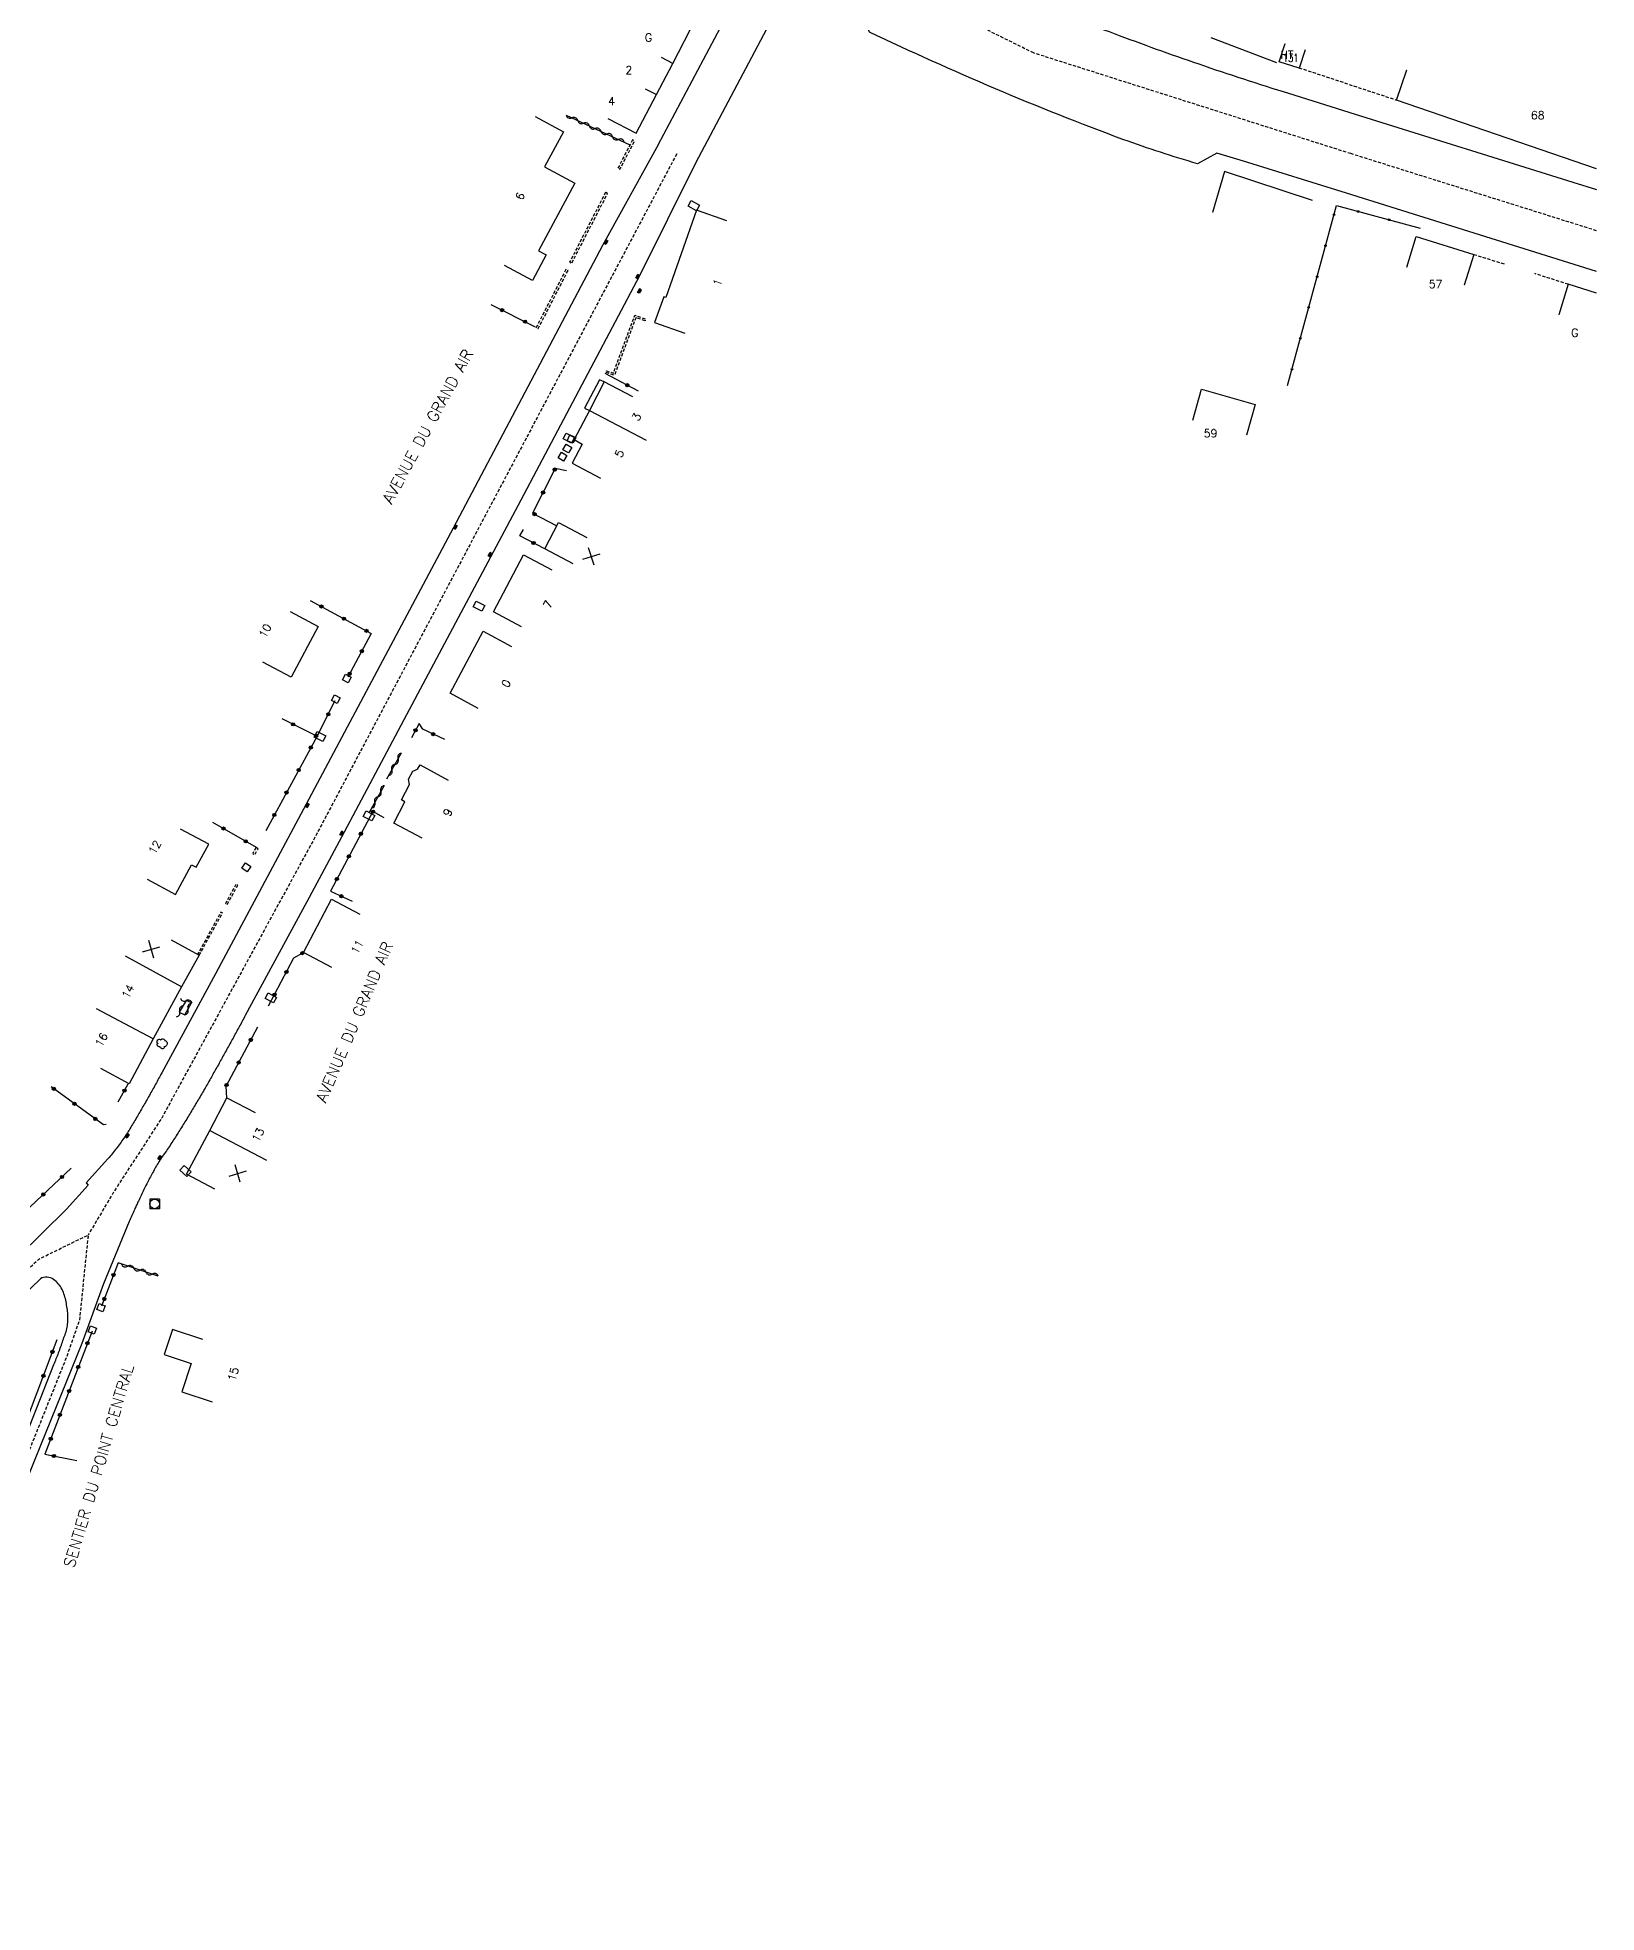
# Model space of a CAD drawing. Header units: millimetres. Extents: x 108999 to 110000, y 127999 to 129001.
# Drawn here: x 109756.5 to 110000, y 128146.8 to 128439.6 of the extents above; entities that cross this region are included whole.
import ezdxf
from ezdxf.enums import TextEntityAlignment as Align

# ---------------------------------------------------------------- set-up
doc = ezdxf.new("R2010")
doc.units = ezdxf.units.MM
doc.linetypes.add('DASHED', pattern=[0.75, 0.5, -0.25])
doc.layers.get('0').update_dxf_attribs({"linetype": 'CONTINUOUS'})
for name, color, linetype in [('W0001', 6, 'DASHED'), ('W0008', 7, 'CONTINUOUS'), ('W0017', 7, 'CONTINUOUS'), ('W0100', 7, 'CONTINUOUS'), ('W0112', 1, 'DASHED'), ('W0300', 7, 'CONTINUOUS'), ('W0310', 3, 'CONTINUOUS'), ('W0322', 7, 'CONTINUOUS'), ('W0400', 7, 'CONTINUOUS'), ('W0420', 7, 'CONTINUOUS'), ('W0989', 7, 'CONTINUOUS'), ('W0991', 7, 'CONTINUOUS'), ('W1102', 7, 'CONTINUOUS'), ('W1471', 7, 'CONTINUOUS')]:
    doc.layers.add(name, color=color, linetype=linetype)
doc.styles.get("Standard").update_dxf_attribs({"font": 'romans.shx', "width": 0.85})

# ---------------------------------------------------------------- blocks, each defined once
blk = doc.blocks.new('OH01')
at = {"layer": 'W0322', "color": 0}
for radius in [0.25, 0.15]:
    blk.add_circle((0, 0), radius, dxfattribs=at)
blk = doc.blocks.new('t310o')
at = {"color": 0, "linetype": 'Continuous'}
for centre, start, end in [((-0.5, 0.38), 216.8699, 323.1304), ((0.5, -0.37), 36.8699, 143.1303)]:
    blk.add_arc(centre, 0.625, start, end, dxfattribs=at)
blk = doc.blocks.new('t991o')
at = {"color": 0, "linetype": 'Continuous'}
for p, q in [((-1, 1), (1, -1)), ((-1, -1), (1, 1))]:
    blk.add_line(p, q, dxfattribs=at)
blk = doc.blocks.new('T400')
for p, q in [((-0.15, 0.3), (0.15, 0.3)), ((-0.15, -0.25), (-0.15, 0.3)), ((-0.15, 0.15), (0.15, 0.15)), ((-0.15, 0), (0.15, 0)), ((0.15, 0.3), (0.15, -0.25)), ((-0.15, -0.15), (0.15, -0.15)), ((-0.15, -0.25), (-0.15, -0.3)), ((-0.15, -0.3), (0.15, -0.3)), ((0.15, -0.3), (0.15, -0.25))]:
    blk.add_line(p, q)
blk = doc.blocks.new('t112o')
at = {"color": 0, "linetype": 'Continuous'}
for p, q in [((-0.5, 0.5), (0.5, 0.5)), ((-0.5, -0.5), (-0.5, 0.5)), ((0.5, 0.5), (0.5, -0.5)), ((0.5, -0.5), (-0.5, -0.5))]:
    blk.add_line(p, q, dxfattribs=at)
blk = doc.blocks.new('T420')
for p, q in [((0.75, 0.75), (-0.75, 0.75)), ((-0.75, 0.75), (-0.75, -0.75)), ((0.75, 0.75), (0.75, -0.75)), ((0.75, -0.75), (-0.75, -0.75))]:
    blk.add_line(p, q)
blk.add_ellipse((0, 0), major_axis=(-0.53, 0.53), ratio=1, start_param=3.926991, end_param=10.210176)
blk = doc.blocks.new('T300')
for p, q in [((-0.8, 0.51), (-0.86, 0.34)), ((-0.86, 0.34), (-0.86, 0.17)), ((-0.86, 0.17), (-0.74, 0.06)), ((-0.69, 0.63), (-0.8, 0.51)), ((-0.8, -0.06), (-0.74, 0.06)), ((-0.74, 0.06), (-0.69, 0.11)), ((-0.57, 0.69), (-0.69, 0.63)), ((-0.46, 0.69), (-0.57, 0.69)), ((-0.29, 0.63), (-0.46, 0.69)), ((-0.29, 0.63), (-0.17, 0.74)), ((-0.23, 0.57), (-0.29, 0.63)), ((-0.17, 0.74), (-0.06, 0.8)), ((-0.06, 0.8), (0.06, 0.8)), ((0.06, 0.8), (0.23, 0.74)), ((0.23, 0.74), (0.34, 0.63)), ((0.34, 0.63), (0.4, 0.51)), ((0.46, 0.46), (0.34, 0.46)), ((0.4, 0.51), (0.4, 0.46)), ((0.57, 0.4), (0.46, 0.46)), ((0.57, 0.4), (0.69, 0.29)), ((0.69, 0.29), (0.74, 0.17)), ((0.74, 0.06), (0.69, -0.17)), ((0.74, 0.17), (0.74, 0.06)), ((-0.8, -0.17), (-0.8, -0.06)), ((-0.8, -0.23), (-0.8, -0.17)), ((-0.74, -0.34), (-0.8, -0.23)), ((-0.69, -0.4), (-0.74, -0.34)), ((-0.51, -0.46), (-0.69, -0.4)), ((-0.4, -0.46), (-0.51, -0.46)), ((-0.4, -0.46), (-0.34, -0.46)), ((-0.34, -0.46), (-0.34, -0.4)), ((-0.34, -0.51), (-0.34, -0.46)), ((-0.29, -0.63), (-0.34, -0.51)), ((-0.17, -0.74), (-0.29, -0.63)), ((-0.06, -0.8), (-0.17, -0.74)), ((0.06, -0.8), (-0.06, -0.8)), ((0.17, -0.74), (0.06, -0.8)), ((0.23, -0.69), (0.17, -0.74)), ((0.29, -0.46), (0.23, -0.46)), ((0.29, -0.63), (0.23, -0.69)), ((0.46, -0.4), (0.29, -0.46)), ((0.34, -0.51), (0.29, -0.63)), ((0.34, -0.51), (0.34, -0.46)), ((0.57, -0.34), (0.46, -0.4)), ((0.63, -0.29), (0.57, -0.34)), ((0.69, -0.17), (0.63, -0.29))]:
    blk.add_line(p, q)
blk = doc.blocks.new('t322o')
at = {"color": 0, "linetype": 'Continuous'}
for radius in [0.25, 0.15]:
    blk.add_circle((0, 0), radius, dxfattribs=at)
blk = doc.blocks.new('T1471')
at = {"color": 0, "linetype": 'Continuous', "flags": 128}
blk.add_lwpolyline([(-0.75, -0.5), (-0.75, 0.5), (0.75, 0.5), (0.75, -0.5), (-0.75, -0.5)], dxfattribs=at)

msp = doc.modelspace()

# ---------------------------------------------------------------- linework, layer by layer
at = {"layer": 'W0001'}
msp.add_lwpolyline([(110000, 128409.46), (109961.62, 128421.5), (109912.08, 128437.22), (109889.28, 128448.54), (109770.88, 128506.54), (109695.5, 128543.62), (109600.99, 128594.11), (109519.68, 128638.83), (109519.68, 128638.83)], dxfattribs=at)
at = {"layer": 'W0001', "flags": 128}
for points in [[(109856.35, 128421.46), (109799.71, 128314.48), (109775.91, 128270.88), (109768.49, 128259.46), (109764.43, 128252.62)], [(109583.69, 128000), (109583.85, 128000.48), (109597.57, 128039.68), (109600.83, 128048.17), (109606.62, 128061.68), (109612.63, 128074.44), (109614.39, 128078.7), (109637.95, 128129.01), (109640.44, 128133.69), (109642.48, 128137.08), (109644.94, 128140.39), (109657.01, 128154.02), (109666.11, 128162.84), (109737.96, 128231.1), (109754.71, 128247), (109756.72, 128248.86), (109758.37, 128249.66), (109764.43, 128252.62), (109763.06, 128239.32), (109761.06, 128233.58), (109752.64, 128212.54), (109743.15, 128188.96), (109735.74, 128170.59), (109729.5, 128155.14), (109727.61, 128150.05), (109726.43, 128146.54), (109725.92, 128142.29), (109726.26, 128139.61), (109727.63, 128136.48), (109729.26, 128134.29), (109731.43, 128132.07), (109735.85, 128128.85), (109740.59, 128126.02), (109784.13, 128102.26), (109789.05, 128099.31)]]:
    msp.add_lwpolyline(points, dxfattribs=at)
at = {"layer": 'W0008'}
for points in [[(109853.43, 128422.9), (109866.74, 128447.94, 0.1109), (109867.52, 128450.53, 0.1069), (109867.36, 128451.69, 0.1778), (109865.82, 128453.17), (109850.45, 128460.71), (109756.3, 128506.92), (109710.94, 128529.21, -0.0002), (109699.47, 128534.84, -0.0011), (109689.27, 128539.89, -0.0015), (109678.95, 128545.06, -0.0015), (109671.42, 128548.89, -0.0043), (109658.43, 128555.68, -0.0013), (109645.14, 128562.88, -0.0017), (109638.66, 128566.39), (109600.7, 128587.27), (109562.71, 128608.17), (109559.96, 128606.86), (109554.73, 128609.78, 0.1728), (109553.64, 128609.95, 0.2176), (109552.5, 128609.19), (109551.26, 128606.95), (109551.26, 128606.95)], [(110000, 128565.82, -0.00371), (109996.77, 128562.83), (109982.94, 128550.29), (109893.48, 128469.25, 0.0865), (109890.69, 128465.96, 0.0938), (109889.8, 128462.93, 0.0629), (109889.88, 128459.69, 0.0735), (109890.66, 128456.89, 0.1193), (109893.66, 128453.3, 0.0768), (109902.36, 128449.42, -0.0162), (109912.2, 128445.24, 0.0133), (109924.65, 128440.27, 0.0069), (109937.88, 128435.5, 0.007), (109951.92, 128430.92), (109962.29, 128427.68), (109996.28, 128417.05), (110000, 128415.88)], [(110000, 128403.11), (109960.95, 128415.33), (109944.89, 128420.33), (109940.71, 128421.58), (109937.68, 128419.92, -0.0149), (109926.16, 128423.68, -0.0228), (109886.46, 128440.49), (109884.89, 128443.79), (109879.51, 128446.44, 0.0876), (109877.34, 128447.07, 0.1168), (109875.13, 128446.83, 0.094), (109873.49, 128445.77, 0.0858), (109871.72, 128443.47), (109859.27, 128420.01), (109859.27, 128420.01)]]:
    msp.add_lwpolyline(points, format="xyb", dxfattribs=at)
at = {"layer": 'W0008', "flags": 128}
for points in [[(109853.43, 128422.9), (109844.77, 128407.17), (109821.41, 128363.01), (109798.06, 128319.13), (109784.31, 128293.39), (109775.91, 128277.93), (109775.79, 128277.71), (109775.68, 128277.49), (109775.56, 128277.27), (109775.44, 128277.05), (109775.32, 128276.83), (109775.2, 128276.61), (109775.08, 128276.39), (109774.96, 128276.17), (109774.84, 128275.95), (109774.72, 128275.73), (109774.6, 128275.51), (109774.48, 128275.29), (109774.36, 128275.08), (109774.23, 128274.86), (109774.11, 128274.64), (109773.99, 128274.42), (109773.86, 128274.2), (109773.74, 128273.99), (109773.62, 128273.77), (109773.49, 128273.55), (109773.37, 128273.33), (109773.24, 128273.12), (109773.12, 128272.9), (109772.99, 128272.68), (109772.87, 128272.47), (109772.74, 128272.25), (109772.62, 128272.03), (109772.49, 128271.81), (109772.36, 128271.6), (109772.24, 128271.38), (109772.11, 128271.16), (109771.99, 128270.95), (109771.86, 128270.73), (109771.73, 128270.51), (109771.61, 128270.3), (109771.48, 128270.08), (109771.35, 128269.87), (109771.22, 128269.65), (109771.09, 128269.44), (109770.96, 128269.22), (109770.82, 128269.01), (109770.69, 128268.8), (109770.55, 128268.59), (109770.42, 128268.38), (109770.28, 128268.17), (109770.14, 128267.96), (109770, 128267.75), (109769.85, 128267.54), (109769.71, 128267.33), (109769.56, 128267.13), (109769.41, 128266.92), (109769.26, 128266.71), (109769.11, 128266.51), (109768.96, 128266.31), (109768.81, 128266.1), (109768.65, 128265.9), (109768.49, 128265.7), (109768.34, 128265.5), (109768.18, 128265.3), (109768.02, 128265.11), (109767.85, 128264.91), (109767.69, 128264.72), (109767.52, 128264.52), (109764.1, 128260.78), (109764.45, 128260.42), (109761.03, 128256.64), (109753.53, 128249.25)], [(109859.26, 128420.01), (109850.55, 128402.41), (109831.51, 128366.51), (109814.14, 128333.86), (109803.98, 128314.74), (109798.56, 128304.67), (109788.97, 128286.89), (109788.85, 128286.67), (109788.73, 128286.45), (109788.61, 128286.23), (109788.49, 128286.01), (109788.37, 128285.79), (109788.25, 128285.57), (109788.13, 128285.35), (109788.01, 128285.13), (109787.89, 128284.91), (109787.77, 128284.69), (109787.65, 128284.47), (109787.53, 128284.25), (109787.41, 128284.03), (109787.29, 128283.81), (109787.17, 128283.59), (109787.05, 128283.37), (109786.93, 128283.15), (109786.81, 128282.94), (109786.69, 128282.72), (109786.57, 128282.5), (109786.45, 128282.28), (109786.33, 128282.06), (109786.21, 128281.84), (109786.09, 128281.62), (109785.97, 128281.4), (109785.84, 128281.18), (109785.72, 128280.96), (109785.6, 128280.75), (109785.48, 128280.53), (109785.36, 128280.31), (109785.24, 128280.09), (109785.12, 128279.87), (109785, 128279.66), (109784.88, 128279.44), (109784.76, 128279.22), (109784.64, 128279), (109784.52, 128278.79), (109784.39, 128278.57), (109784.27, 128278.35), (109784.15, 128278.13), (109784.03, 128277.92), (109783.91, 128277.7), (109783.79, 128277.48), (109783.67, 128277.26), (109783.54, 128277.05), (109783.42, 128276.83), (109783.3, 128276.61), (109783.17, 128276.4), (109783.05, 128276.18), (109782.93, 128275.97), (109782.8, 128275.75), (109782.68, 128275.53), (109782.55, 128275.32), (109782.43, 128275.1), (109782.3, 128274.88), (109782.17, 128274.66), (109782.04, 128274.44), (109781.91, 128274.22), (109781.79, 128274), (109781.66, 128273.78), (109781.53, 128273.57), (109781.4, 128273.35), (109781.27, 128273.13), (109781.14, 128272.91), (109781, 128272.69), (109780.87, 128272.47), (109780.74, 128272.25), (109780.61, 128272.04), (109780.48, 128271.82), (109780.35, 128271.6), (109780.21, 128271.38), (109780.08, 128271.17), (109779.95, 128270.95), (109779.82, 128270.73), (109779.68, 128270.51), (109779.55, 128270.3), (109779.41, 128270.08), (109779.28, 128269.86), (109779.15, 128269.65), (109779.01, 128269.43), (109778.87, 128269.22), (109778.74, 128269), (109778.6, 128268.78), (109778.46, 128268.56), (109778.33, 128268.35), (109778.19, 128268.13), (109778.05, 128267.91), (109777.91, 128267.7), (109777.77, 128267.48), (109777.64, 128267.27), (109777.5, 128267.05), (109777.36, 128266.84), (109777.22, 128266.62), (109777.07, 128266.41), (109776.93, 128266.19), (109776.79, 128265.98), (109776.65, 128265.77), (109776.51, 128265.55), (109776.36, 128265.34), (109776.21, 128265.12), (109776.06, 128264.91), (109775.9, 128264.7), (109775.75, 128264.48), (109775.61, 128264.26), (109775.48, 128264.05), (109775.35, 128263.84), (109775.22, 128263.63), (109775.09, 128263.42), (109774.97, 128263.2), (109774.85, 128262.99), (109774.73, 128262.78), (109774.61, 128262.56), (109774.49, 128262.35), (109774.37, 128262.13), (109774.26, 128261.91), (109774.14, 128261.69), (109774.03, 128261.48), (109773.92, 128261.26), (109773.8, 128261.04), (109773.69, 128260.81), (109773.58, 128260.59), (109773.46, 128260.37), (109773.35, 128260.15), (109773.24, 128259.93), (109773.13, 128259.7), (109773.02, 128259.48), (109772.91, 128259.26), (109772.8, 128259.03), (109772.69, 128258.81), (109772.59, 128258.58), (109772.48, 128258.36), (109772.37, 128258.13), (109772.27, 128257.91), (109772.16, 128257.68), (109772.06, 128257.46), (109771.95, 128257.23), (109771.85, 128257.01), (109771.74, 128256.78), (109771.64, 128256.55), (109771.54, 128256.32), (109771.44, 128256.1), (109771.34, 128255.87), (109771.24, 128255.64), (109771.14, 128255.41), (109771.04, 128255.19), (109770.94, 128254.96), (109770.84, 128254.73), (109766.82, 128244.98), (109763.42, 128235.69), (109756.97, 128219.73), (109742.64, 128184.27)], [(109753.18, 128217.4), (109759.07, 128232.38), (109759.17, 128232.61), (109759.26, 128232.84), (109759.36, 128233.07), (109759.45, 128233.31), (109759.54, 128233.54), (109759.63, 128233.77), (109759.72, 128234.01), (109759.81, 128234.24), (109759.9, 128234.48), (109759.98, 128234.71), (109760.07, 128234.95), (109760.16, 128235.18), (109760.24, 128235.42), (109760.32, 128235.66), (109760.4, 128235.89), (109760.49, 128236.13), (109760.57, 128236.36), (109760.65, 128236.59), (109760.73, 128236.82), (109760.82, 128237.04), (109760.9, 128237.27), (109760.97, 128237.5), (109761.04, 128237.74), (109761.1, 128237.97), (109761.15, 128238.21), (109761.19, 128238.45), (109761.22, 128238.7), (109761.24, 128238.95), (109761.25, 128239.2), (109761.26, 128239.45), (109761.26, 128239.7), (109761.26, 128239.95), (109761.25, 128240.19), (109761.23, 128240.44), (109761.21, 128240.69), (109761.18, 128240.94), (109761.15, 128241.18), (109761.11, 128241.43), (109761.07, 128241.68), (109761.03, 128241.92), (109760.98, 128242.18), (109760.92, 128242.43), (109760.87, 128242.68), (109760.8, 128242.93), (109760.73, 128243.18), (109760.65, 128243.42), (109760.57, 128243.66), (109760.47, 128243.9), (109760.36, 128244.13), (109760.23, 128244.36), (109760.09, 128244.58), (109759.94, 128244.79), (109759.77, 128244.99), (109759.6, 128245.18), (109759.42, 128245.36), (109759.22, 128245.52), (109759.01, 128245.67), (109758.79, 128245.8), (109758.55, 128245.91), (109758.28, 128246), (109758.02, 128246.04), (109757.75, 128246.04), (109757.47, 128245.99), (109757.21, 128245.91), (109756.97, 128245.77), (109756.76, 128245.58), (109736.19, 128226.07)]]:
    msp.add_lwpolyline(points, dxfattribs=at)
at = {"layer": 'W0017', "flags": 128}
msp.add_lwpolyline([(109845.04, 128385.85), (109844.31, 128386.19), (109841.96, 128381.76), (109842.71, 128381.4)], dxfattribs=at)
at = {"layer": 'W0100', "flags": 128}
for points in [[(109834.26, 128427.31), (109838.66, 128424.93), (109835.7, 128419.44), (109840.46, 128416.87), (109834.78, 128406.33), (109835.98, 128405.68), (109833.85, 128401.67), (109829.44, 128404.01)], [(109864.17, 128411.02), (109859.45, 128412.68), (109854.64, 128399.03), (109854.32, 128399.13), (109852.89, 128395.13), (109857.6, 128393.45)], [(109849.47, 128383.53), (109845.04, 128385.85), (109842.72, 128381.4), (109840.35, 128376.88), (109841.59, 128376.14), (109840.01, 128373.14), (109844.44, 128370.81)], [(109840.18, 128357.46), (109835.75, 128359.77), (109837.88, 128363.88), (109842.32, 128361.57)], [(109832.13, 128347.6), (109827.71, 128349.93), (109832.4, 128358.82), (109836.82, 128356.49)], [(109795.96, 128349.99), (109800.36, 128347.63), (109796.11, 128339.72), (109791.71, 128342.08)], [(109825.36, 128334.86), (109820.95, 128337.22), (109826.13, 128346.91), (109830.54, 128344.55)], [(109816.59, 128314.62), (109812.15, 128316.94), (109813.9, 128320.29), (109813.37, 128320.56), (109814.63, 128322.98), (109814.45, 128323.82), (109815.12, 128325.05), (109815.88, 128325.36), (109816.27, 128326.06), (109820.64, 128323.63)], [(109773.67, 128308.18), (109778.06, 128305.79), (109780.58, 128310.42), (109781.31, 128310.04), (109783.25, 128313.65), (109778.85, 128316.02)], [(109802.47, 128294.39), (109798.05, 128296.72), (109802.45, 128305.05), (109806.87, 128302.72)], [(109777.39, 128298.73), (109781.76, 128296.31), (109779.02, 128291.36), (109774.57, 128283.23), (109770.83, 128276.25), (109766.42, 128278.61)], [(109784.2, 128259.77), (109779.79, 128262.12), (109783.42, 128268.93), (109786.07, 128274.06), (109790.51, 128271.76)], [(109782.33, 128236.28), (109777.58, 128237.85), (109776.29, 128233.94), (109780.51, 128232.54), (109779.05, 128228.14), (109783.8, 128226.57)]]:
    msp.add_lwpolyline(points, dxfattribs=at)
at = {"layer": 'W0112'}
for points in [[(109953.53, 128434.92), (109968.76, 128429.87), (109968.76, 128429.87)], [(109985.61, 128404.23), (109980.8, 128405.73), (109980.8, 128405.73)], [(109995.6, 128401.09), (109990.35, 128402.77), (109990.35, 128402.77)]]:
    msp.add_lwpolyline(points, dxfattribs=at)
at = {"layer": 'W0112', "flags": 128}
for points in [[(109849.46, 128423.67), (109847.16, 128419.22), (109847.48, 128419.05), (109849.78, 128423.5)], [(109845.24, 128415.47), (109839.62, 128404.53), (109839.94, 128404.37), (109845.56, 128415.3)], [(109839.05, 128403.41), (109834.4, 128394.35), (109834.72, 128394.18), (109839.37, 128403.24)], [(109851.4, 128395.4), (109849.99, 128395.91), (109846.62, 128386.88), (109845.31, 128387.32), (109845.4, 128387.59), (109846.45, 128387.23), (109849.82, 128396.26), (109851.49, 128395.66)], [(109790.62, 128313.12), (109790.13, 128312.2), (109790.47, 128312.02), (109790.96, 128312.94)], [(109787.5, 128307.38), (109785.86, 128304.38), (109786.14, 128304.23), (109787.78, 128307.23)]]:
    msp.add_lwpolyline(points, close=True, dxfattribs=at)
msp.add_lwpolyline([(109781.76, 128296.31), (109785.41, 128302.91), (109785.17, 128303.05), (109781.51, 128296.44)], dxfattribs=at)
at = {"layer": 'W0310'}
for points in [[(109939.75, 128439.62), (109950.02, 128435.73), (109950.02, 128435.73)], [(109955.67, 128414.17), (109941.9, 128418.69), (109940.02, 128412.33), (109940.02, 128412.33)]]:
    msp.add_lwpolyline(points, dxfattribs=at)
at = {"layer": 'W0310', "flags": 128}
for points in [[(109839.07, 128427.51), (109849.05, 128422.87)], [(109813.31, 128327.86), (109811.04, 128323.82)], [(109810.64, 128322.8), (109808.3, 128318.6)], [(109775.36, 128246.2), (109769.1, 128248.25)]]:
    msp.add_lwpolyline(points, dxfattribs=at)
msp.add_lwpolyline([(109779.54, 128287.01), (109780.55, 128288.86), (109779.71, 128289.24), (109778.64, 128287.42)], close=True, dxfattribs=at)
at = {"layer": 'W0322'}
msp.add_lwpolyline([(109951.74, 128385.28), (109959.38, 128413.38), (109972.44, 128409.87), (109972.44, 128409.87)], dxfattribs=at)
at = {"layer": 'W0322', "flags": 128}
for points in [[(109827.3, 128397.94), (109834.25, 128394.45)], [(109850.4, 128384.39), (109845.15, 128387.17)], [(109839.16, 128371.97), (109837.38, 128372.32), (109833.83, 128365.36), (109837.62, 128363.39)], [(109835.75, 128359.77), (109831.86, 128361.8), (109832.42, 128362.79)], [(109799.1, 128351.72), (109808.65, 128346.57), (109805, 128339.74)], [(109794.66, 128333.27), (109800.17, 128330.52), (109803.02, 128336.07)], [(109820.11, 128329.98), (109816.7, 128331.61), (109816.1, 128332.48), (109814.95, 128330.25)], [(109800.17, 128330.52), (109792.17, 128315.76)], [(109810.68, 128317.79), (109808.87, 128318.77), (109802.28, 128306.33), (109805.67, 128304.73)], [(109783.84, 128317.1), (109790.65, 128313.17)], [(109792.58, 128288.4), (109796.56, 128295.91), (109798.05, 128296.72)], [(109786.07, 128274.06), (109785.96, 128275.88), (109790.92, 128285.15)], [(109767.23, 128269.89), (109766.8, 128269.82), (109758.64, 128275.78)], [(109769.13, 128273.42), (109770.67, 128276.21)], [(109761.8, 128263.05), (109749.84, 128251.86), (109732.01, 128234.65), (109713.13, 128216.65), (109700.86, 128204.41), (109691.69, 128195.52), (109666.93, 128172.01), (109640.33, 128147.07), (109634.43, 128148.76)], [(109769.1, 128248.25), (109766.51, 128241.48)], [(109752.48, 128217.38), (109759.57, 128236.3)], [(109765.03, 128237.6), (109757.66, 128218.39), (109762.67, 128217.38)]]:
    msp.add_lwpolyline(points, dxfattribs=at)
at = {"layer": 'W1102'}
for points in [[(109845.57, 128426.99), (109850, 128424.68), (109853.21, 128430.72), (109855.72, 128435.59), (109858.44, 128440.85), (109863.05, 128449.7), (109862.44, 128451.21), (109853.83, 128455.39), (109853.79, 128455.3), (109847.86, 128458.04), (109845.67, 128453.54), (109845.67, 128453.54)], [(109954.48, 128437.72), (109953.56, 128434.86), (109950.46, 128435.86), (109951.37, 128438.71), (109951.37, 128438.71)], [(109855.72, 128435.59), (109853.95, 128436.52), (109853.95, 128436.52)], [(110000, 128419.15), (109968.76, 128429.87), (109970.39, 128434.6), (109970.39, 128434.6)], [(109851.44, 128431.64), (109853.21, 128430.72), (109853.21, 128430.72)], [(109970.36, 128403.76), (109971.86, 128408.54), (109980.82, 128405.73), (109979.33, 128400.96), (109979.33, 128400.96)], [(110000, 128399.69), (109995.6, 128401.09), (109994.12, 128396.31), (109994.12, 128396.31)], [(109936.95, 128379.9), (109938.31, 128384.71), (109946.69, 128382.33), (109945.32, 128377.52), (109945.32, 128377.52)]]:
    msp.add_lwpolyline(points, dxfattribs=at)
at = {"layer": 'W1102', "flags": 128}
for points in [[(109842.72, 128381.4), (109851.58, 128376.76)], [(109779.02, 128291.36), (109770.24, 128296.16)], [(109774.57, 128283.23), (109765.75, 128287.95)], [(109783.42, 128268.93), (109792.29, 128264.33)]]:
    msp.add_lwpolyline(points, dxfattribs=at)

# ---------------------------------------------------------------- block references
at = {"layer": 'W0112'}
for p, rotation in [((109839.26, 128375.44), 239.3610241263326), ((109839.92, 128376.92), 246.1060149632041), ((109838.51, 128374.17), 59.36102412507135), ((109804.83, 128339.53), 241.7751832678763), ((109803.09, 128336.29), 61.77518326737012), ((109789.12, 128310.05), 325.1051402315185), ((109766.42, 128241.25), 248.7866551419585), ((109765.08, 128237.8), 68.78665514187676)]:
    msp.add_blockref('t112o', p, dxfattribs=dict(at, rotation=rotation))
at = {"layer": 'W0300'}
msp.add_blockref('T300', (109776.03, 128282.48), dxfattribs=at)
at = {"layer": 'W0310'}
for p, rotation in [((109839.98, 128427.09), 335.0806579035066), ((109841.79, 128426.24), 335.0806579035066), ((109843.61, 128425.4), 335.0806579035066), ((109845.42, 128424.56), 335.0806579035066), ((109847.23, 128423.72), 335.0806579035066), ((109811.85, 128325.25), 240.694511434701), ((109812.83, 128326.99), 240.694511434701), ((109809.18, 128320.18), 240.9253927816868), ((109810.15, 128321.92), 240.9253927816868), ((109778.71, 128287.55), 239.4142880126659), ((109779.75, 128289.22), 155.9866916831087), ((109780.02, 128287.89), 61.23822230995464), ((109770.61, 128247.75), 161.9400508966329), ((109772.51, 128247.13), 161.9400508966329), ((109774.41, 128246.51), 161.9400508966329)]:
    msp.add_blockref('t310o', p, dxfattribs=dict(at, rotation=rotation))
at = {"layer": 'W0322', "xscale": 0.5, "yscale": 0.5, "zscale": 0.5}
for p, rotation in [((109958.99, 128411.95), 74.78395583654796), ((109962.78, 128412.46), 344.9527413464318), ((109967.61, 128411.17), 344.9527413464318), ((109957.68, 128407.13), 74.78395583654796), ((109956.37, 128402.3), 74.78395583654796), ((109955.05, 128397.48), 74.78395583654796), ((109953.74, 128392.65), 74.78395583654796), ((109952.43, 128387.83), 74.78395583654796)]:
    msp.add_blockref('OH01', p, dxfattribs=dict(at, rotation=rotation))
at = {"layer": 'W0322'}
for p, rotation in [((109829.08, 128397.05), 333.3222429699334), ((109832.66, 128395.25), 333.3222429699334), ((109848.63, 128385.33), 152.094588215336), ((109837.3, 128372.16), 242.9561660748053), ((109835.48, 128368.59), 242.9561660748053), ((109834.15, 128365.19), 332.5743163717698), ((109833.97, 128360.7), 152.4636688325592), ((109800.86, 128350.77), 331.6778742909272), ((109804.38, 128348.87), 331.6778742909272), ((109807.9, 128346.97), 331.6778742909272), ((109807.17, 128343.79), 241.8558910529738), ((109805.28, 128340.27), 241.8558910529738), ((109796.45, 128332.37), 333.450360544692), ((109801.93, 128333.94), 62.77292152050342), ((109799.21, 128328.76), 241.5511140376314), ((109800.03, 128330.59), 333.450360544692), ((109815.56, 128331.44), 242.5952638148701), ((109818.31, 128330.84), 154.4810109282776), ((109797.31, 128325.24), 241.5511140376314), ((109795.4, 128321.72), 241.5511140376314), ((109793.5, 128318.21), 241.5511140376314), ((109808.92, 128318.74), 151.5754062537463), ((109785.57, 128316.1), 330.0610590469513), ((109789.03, 128314.1), 330.0610590469513), ((109807.03, 128315.28), 242.0781127135516), ((109805.15, 128311.75), 242.0781127135516), ((109803.28, 128308.21), 242.0781127135516), ((109803.97, 128305.53), 334.7743382203713), ((109797.88, 128296.63), 28.83795020976451), ((109795.39, 128293.7), 62.07798911271242), ((109793.52, 128290.16), 62.07798911271242), ((109789.82, 128283.09), 61.79840083861922), ((109787.93, 128279.56), 61.79840083861922), ((109786.04, 128276.04), 61.79840083861922), ((109759.07, 128275.46), 143.8685897190994), ((109762.3, 128273.11), 143.8685897190994), ((109770.1, 128275.17), 60.94828179291471), ((109765.54, 128270.75), 143.8685897190994), ((109760.34, 128261.68), 223.0824981394964), ((109757.42, 128258.95), 223.0824981394964), ((109768.39, 128246.38), 249.0358934900787), ((109766.96, 128242.64), 249.0358934900787), ((109764.31, 128235.73), 249.0176125658689), ((109758.85, 128234.36), 69.45294017402101), ((109757.44, 128230.62), 69.45294017402101), ((109762.88, 128232), 249.0176125658689), ((109761.45, 128228.26), 249.0176125658689), ((109760.02, 128224.53), 249.0176125658689), ((109758.59, 128220.8), 249.0176125658689), ((109759.06, 128218.11), 348.5245772027088)]:
    msp.add_blockref('t322o', p, dxfattribs=dict(at, rotation=rotation))
at = {"layer": 'W0400'}
for p, rotation in [((109845.31, 128407.71), 332.0491848137792), ((109850.23, 128402.29), 152.0637451327313), ((109850.52, 128400.03), 151.2514864860991), ((109821.8, 128363.19), 332.1241188058685), ((109827.16, 128358.88), 151.9830458440777), ((109798.67, 128319.71), 331.9865882737662), ((109804, 128315.33), 152.0216559983346), ((109770.54, 128268.13), 326.6812456139044), ((109775.61, 128264.68), 144.8870306592386)]:
    msp.add_blockref('T400', p, dxfattribs=dict(at, rotation=rotation))
at = {"layer": 'W0420'}
msp.add_blockref('T420', (109774.81, 128257.48), dxfattribs=at)
at = {"layer": 'W0991'}
for p, rotation in [((109843.02, 128358.59), 62.50829048933234), ((109774.27, 128297.23), 60.98145691911734), ((109787.78, 128262.24), 61.97612028759766)]:
    msp.add_blockref('t991o', p, dxfattribs=dict(at, rotation=rotation))
at = {"layer": 'W1471'}
for p, rotation in [((109859.02, 128413.38), 151.9586010207699), ((109839.49, 128377.07), 152.0637451311642), ((109825.47, 128350.82), 151.9830458432478), ((109800.63, 128330.47), 331.9865882744654), ((109808.28, 128318.07), 152.0216559965509), ((109792.95, 128289.65), 151.6618663614296), ((109779.65, 128262.62), 136.9433327699189)]:
    msp.add_blockref('T1471', p, dxfattribs=dict(at, rotation=rotation))

# ---------------------------------------------------------------- texts
at = {"layer": 'W0989'}
for s, rotation, p in [('AVENUE DU GRAND AIR', 61.5435, (109817.46, 128378.91)), ('AVENUE DU GRAND AIR', 66.9032, (109806, 128285.89)), ('SENTIER DU POINT CENTRAL', 73.4868, (109766.07, 128216.55))]:
    msp.add_text(s, height=1.75, rotation=rotation, dxfattribs=at).set_placement(p, align=Align.MIDDLE)
at = {"layer": 'W0991'}
for s, p in [('G', (109851.94, 128439.63)), ('HT', (109951.64, 128436.94)), ('2', (109848.86, 128434.55)), ('4', (109846.18, 128429.71)), ('68', (109990.82, 128427.5)), ('57', (109974.86, 128401.13)), ('G', (109996.61, 128393.53)), ('59', (109939.72, 128377.82))]:
    msp.add_text(s, height=1.25, dxfattribs=at).set_placement(p, align=Align.MIDDLE)
at = {"layer": 'W0991', "width": 0.815689}
msp.add_text('131', height=1.25, dxfattribs=at).set_placement((109951.01, 128435.84), (109953.49, 128435.84), align=Align.FIT)
at = {"layer": 'W0991'}
for s, rotation, p in [('6', 66.8255, (109831.89, 128414.86)), ('1', 69.3915, (109862.72, 128401.39)), ('3', 62.3839, (109850.08, 128380.38)), ('5', 66.1289, (109847.39, 128374.67)), ('7', 62.2119, (109836.24, 128351.11)), ('10', 61.7456, (109792.07, 128346.99)), ('0', 61.8426, (109829.71, 128338.76)), ('9', 65.722, (109820.59, 128318.62)), ('12', 59.3409, (109774.84, 128313.18)), ('11', 62.1517, (109806.44, 128297.62)), ('14', 61.3307, (109770.65, 128290.65)), ('16', 60.9643, (109766.5, 128283.12)), ('13', 62.588, (109790.96, 128268.27)), ('15', 74.4678, (109787.09, 128230.9))]:
    msp.add_text(s, height=1.25, rotation=rotation, dxfattribs=at).set_placement(p, align=Align.MIDDLE)

doc.saveas('drawing.dxf')
